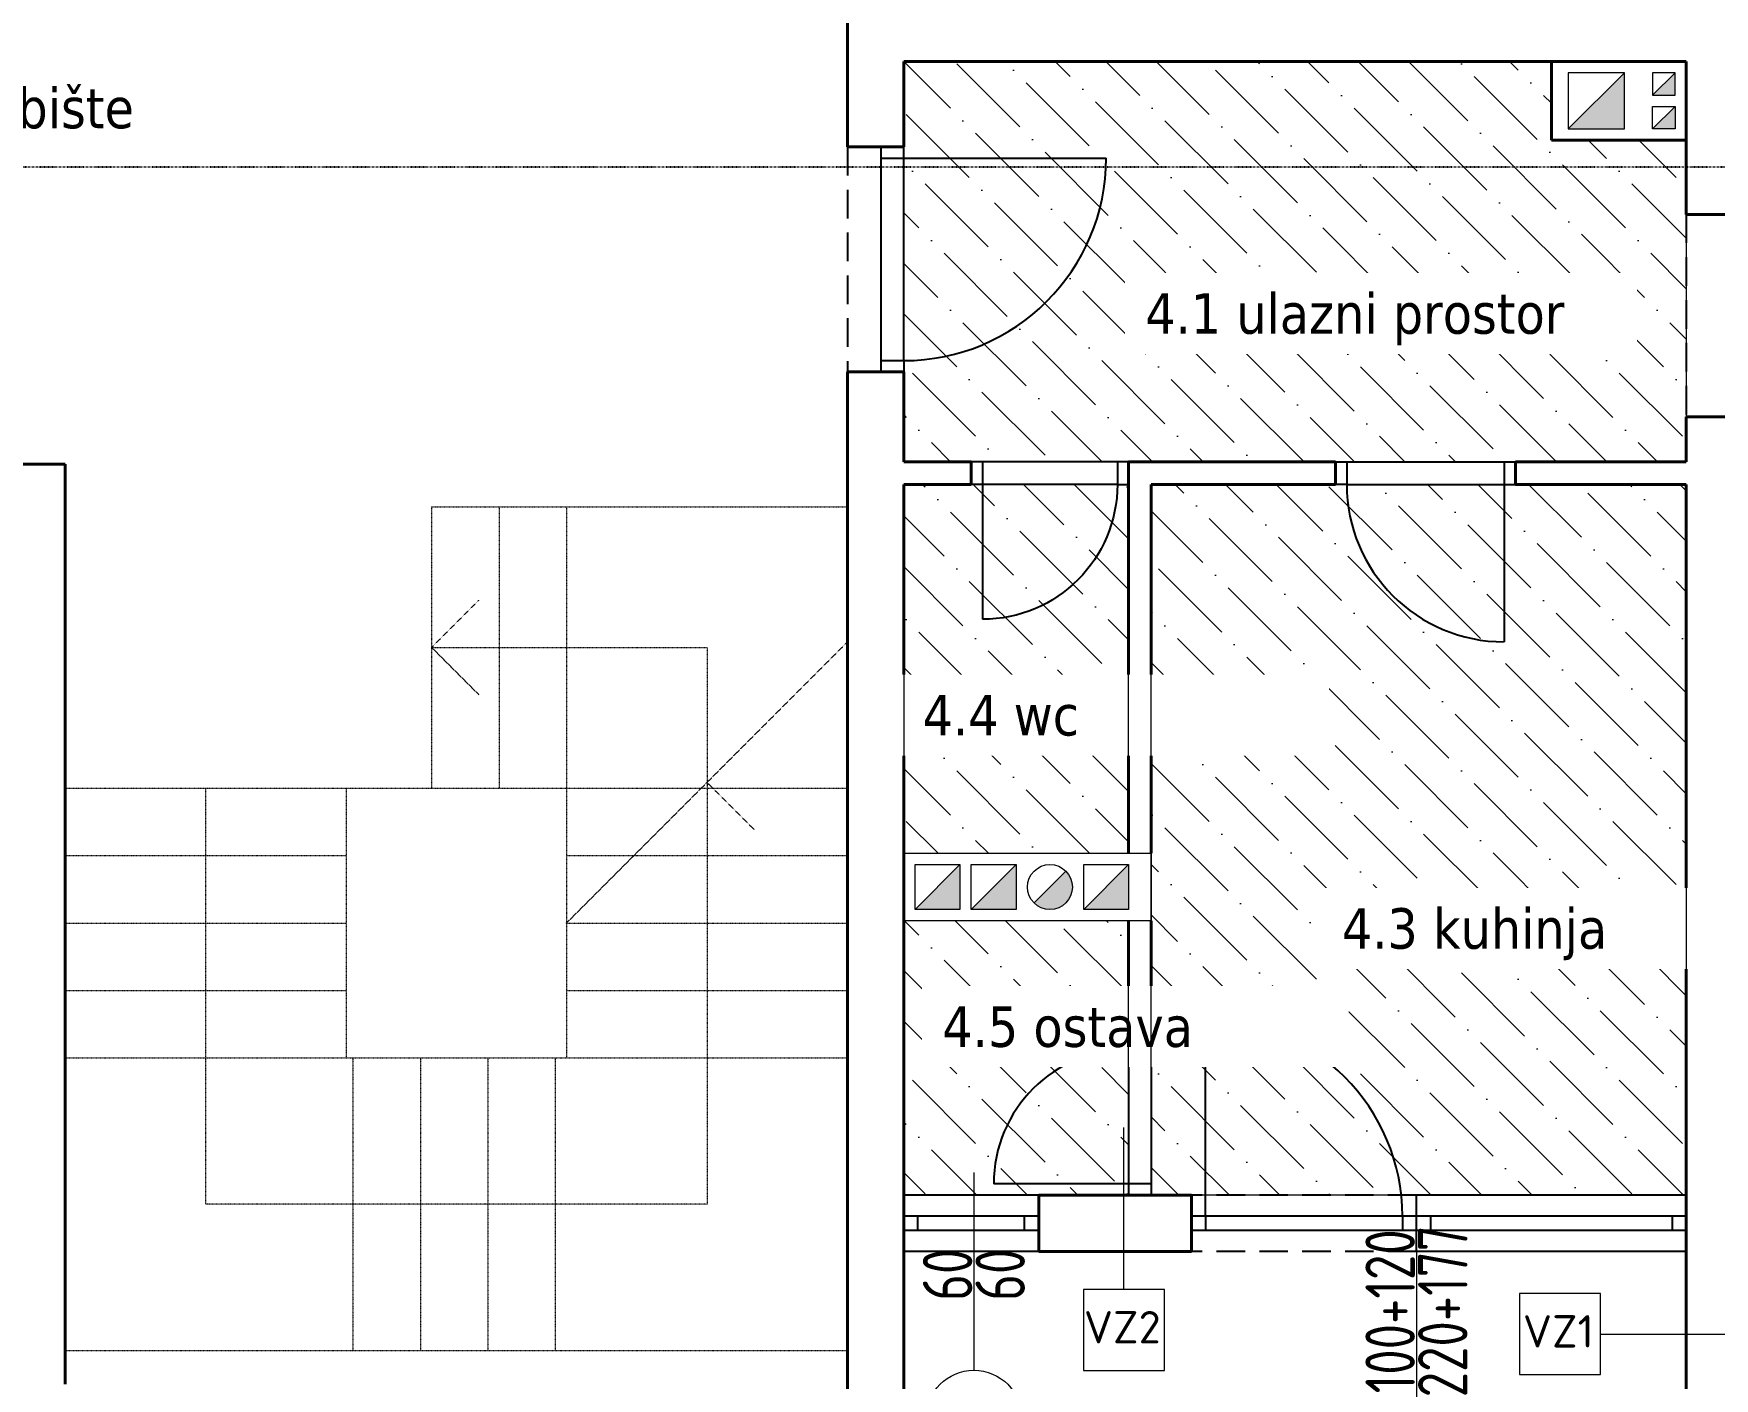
# Model space of a CAD drawing. Header units: millimetres. Extents: x 195897 to 285417, y -229751 to -116129.
# Drawn here: x 227971 to 228719, y -223196 to -222599 of the extents above; entities that cross this region are included whole.
import ezdxf
from ezdxf.enums import TextEntityAlignment as Align

# ---------------------------------------------------------------- set-up
doc = ezdxf.new("R2010")
doc.units = ezdxf.units.MM
doc.header["$PDMODE"] = 2
for name, pattern in [('ACAD_ISO03W100', [30, 12, -18]), ('HIDDEN', [0.375, 0.25, -0.125]), ('HIDDENX2', [19.05, 12.7, -6.35])]:
    doc.linetypes.add(name, pattern=pattern)
doc.layers.get('0').update_dxf_attribs({"lineweight": 0})
doc.layers.get('Defpoints').update_dxf_attribs({"color": 250, "lineweight": 0})
for name, color, linetype, lineweight in [('05-podgled-tanko', 144, 'HIDDEN', 0), ('06-hatch_grijano', 30, 'Continuous', 0), ('07-kote', 70, 'Continuous', 9), ('09-oznaka stavke', 1, 'Continuous', 0), ('5-TX', 113, 'Continuous', 5), ('TP_01 - 0.50', 1, 'Continuous', 40), ('TP_07 - 0.20', 255, 'Continuous', 20)]:
    doc.layers.add(name, color=color, linetype=linetype, lineweight=lineweight)
for name, color, linetype in [('TP_Hatch', 252, 'Continuous'), ('TP_Hidden', 8, 'HIDDENX2'), ('TP_Otvori', 8, 'Continuous'), ('TP_Otvori.block', 8, 'Continuous'), ('zidovi', 1, 'Continuous')]:
    doc.layers.add(name, color=color, linetype=linetype)
doc.styles.add('isocpeur', font='isocpeur.ttf')
doc.styles.add('OPIS', font='hrcom.shx', dxfattribs={"width": 0.8, "height": 20})
doc.styles.add('tahoma10', font='tahoma.ttf', dxfattribs={"height": 2})
doc.dimstyles.new('ISO-25', dxfattribs={"dimtxt": 20, "dimasz": 10, "dimexe": 10, "dimexo": 10, "dimgap": 4, "dimtad": 1, "dimdec": 0, "dimtxsty": 'OPIS', "dimblk": 'ARCHTICK', "dimcen": 10, "dimdle": 10, "dimadec": 0, "dimazin": 0, "dimtfac": 1, "dimtdec": 0, "dimtix": 1, "dimtmove": 0, "dimatfit": 3, "dimldrblk": 'ARCHTICK', "dimfxl": 10, "dimfxlon": 1, "dimarcsym": 0})

# ---------------------------------------------------------------- blocks, each defined once
blk = doc.blocks.new('*U656')
at = {"layer": 'TP_Otvori'}
for p, q in [((5, 0), (5, 90)), ((5, 0), (0, 0)), ((95, 0), (5, 0)), ((5, -10), (5, 0)), ((95, -10), (95, 0)), ((95, 0), (100, 0)), ((100, -10), (0, -10))]:
    blk.add_line(p, q, dxfattribs=at)
blk.add_arc((5, 0), 90, 0.00001, 90.00001, dxfattribs=at)
blk = doc.blocks.new('*U666')
at = {"layer": 'TP_01 - 0.50'}
for p, q in [((0, 0), (0, -30)), ((72, 0), (72, -30))]:
    blk.add_line(p, q, dxfattribs=at)
at = {"layer": 'TP_Otvori'}
for p, q in [((0, 0), (72, 0)), ((0, -11.25), (72, -11.25)), ((7.5, -11.25), (7.5, -18.75)), ((64.5, -11.25), (64.5, -18.75)), ((0, -18.75), (72, -18.75)), ((0, -30), (72, -30))]:
    blk.add_line(p, q, dxfattribs=at)
blk = doc.blocks.new('*U655')
at = {"layer": 'TP_Otvori'}
for p, q in [((5, 0), (5, 70)), ((5, 0), (0, 0)), ((75, 0), (5, 0)), ((5, -10), (5, 0)), ((75, -10), (75, 0)), ((75, 0), (80, 0)), ((80, -10), (0, -10))]:
    blk.add_line(p, q, dxfattribs=at)
blk.add_arc((5, 0), 70, 0.00001, 90.00001, dxfattribs=at)
blk = doc.blocks.new('*U658')
at = {"layer": 'TP_Otvori'}
for p, q in [((5, 0), (5, 60)), ((5, 0), (0, 0)), ((65, 0), (5, 0)), ((5, -10), (5, 0)), ((65, -10), (65, 0)), ((65, 0), (70, 0)), ((70, -10), (0, -10))]:
    blk.add_line(p, q, dxfattribs=at)
blk.add_arc((5, 0), 60, 0.00001, 90.00001, dxfattribs=at)
blk = doc.blocks.new('_ArchTick')
at = {"color": 0, "linetype": 'ByBlock', "lineweight": 0, "const_width": 0.15}
blk.add_lwpolyline([(-0.5, -0.5), (0.5, 0.5)], dxfattribs=at)
blk = doc.blocks.new('*D1505')
at = {"layer": '07-kote', "color": 0, "linetype": 'ByBlock', "lineweight": -2, "ltscale": 5, "transparency": 16777216}
for p, q in [((229716.17, -223194.17), (229716.17, -223303.17)), ((229706.17, -223204.17), (229726.17, -223204.17)), ((229706.17, -223293.17), (229726.17, -223293.17))]:
    blk.add_line(p, q, dxfattribs=at)
at = {"layer": 'Defpoints', "color": 0, "linetype": 'ByBlock', "ltscale": 5, "transparency": 16777216}
for p in [(229104.44, -223204.17), (227612.44, -223293.17), (229716.17, -223293.17)]:
    blk.add_point(p, dxfattribs=at)
at = {"layer": '07-kote', "color": 0, "linetype": 'ByBlock', "lineweight": -2, "ltscale": 5, "transparency": 16777216, "xscale": 10, "yscale": 10, "zscale": 10}
for p, rotation in [((229716.17, -223204.17), 90), ((229716.17, -223293.17), 270)]:
    blk.add_blockref('_ArchTick', p, dxfattribs=dict(at, rotation=rotation))
at = {"layer": '07-kote', "color": 0, "linetype": 'ByBlock', "ltscale": 5, "transparency": 16777216, "insert": (229702.17, -223248.67), "char_height": 20, "attachment_point": 5, "rotation": 90, "style": 'OPIS'}
blk.add_mtext('89', dxfattribs=at)
blk = doc.blocks.new('*U1877')
at = {"ltscale": 0.1}
blk.add_line((-0.125, 0.375), (-0.625, 0.375), dxfattribs=at)
blk.add_lwpolyline([(0.125, 0.5), (0.125, 0.25), (-0.125, 0.25), (-0.125, 0.5)], close=True, dxfattribs=at)
at = {"style": 'isocpeur'}
blk.add_attdef('sl', text='', height=0.1, dxfattribs=at).set_placement((0.005, 0.3336), align=Align.CENTER)
blk = doc.blocks.new('*U511')
at = {"ltscale": 0.1}
blk.add_line((0, 0.5), (0, 1), dxfattribs=at)
blk.add_lwpolyline([(0.125, 0.25), (-0.125, 0.25), (-0.125, 0.5), (0.125, 0.5)], close=True, dxfattribs=at)
at = {"style": 'isocpeur'}
blk.add_attdef('sl', text='', height=0.1, dxfattribs=at).set_placement((0.005, 0.3336), align=Align.CENTER)
blk = doc.blocks.new('*U1895')
blk.add_lwpolyline([(0, 31.05), (0, -59.18)])
blk.add_circle((0, -81.02), 21.84)
at = {"style": 'isocpeur', "width": 0.75}
for tag, p in [('SIR', (-12, -15.62)), ('VIS', (12, -15.62))]:
    blk.add_attdef(tag, text='', height=15, rotation=90, dxfattribs=at).set_placement(p, align=Align.MIDDLE)
blk.add_attdef('BR', text='', height=20, dxfattribs=at).set_placement((0, -81.02), align=Align.MIDDLE_CENTER)

msp = doc.modelspace()

# ---------------------------------------------------------------- hatches: boundary and pattern name
at = {"layer": '06-hatch_grijano'}
h = msp.add_hatch(dxfattribs=at)
h.set_pattern_fill('ANSI36', color=256, scale=5, angle=270, style=0)
h.paths.add_polyline_path([(228358.44, -222611.03), (228646.44, -222611.03), (228646.44, -222646.03), (228706.44, -222646.03), (228706.44, -222789.03), (228358.44, -222789.03)])
h.paths.add_polyline_path([(228460.82, -222742.48), (228660.48, -222742.48), (228660.48, -222703.6), (228460.82, -222703.6)], flags=24)
h = msp.add_hatch(dxfattribs=at)
h.set_pattern_fill('ANSI36', color=256, scale=5, angle=270, style=0)
h.paths.add_polyline_path([(228358.44, -222963.03), (228458.44, -222963.03), (228458.44, -222799.03), (228358.44, -222799.03)])
h.paths.add_polyline_path([(228361.82, -222920.28), (228442.88, -222920.28), (228442.88, -222881.4), (228361.82, -222881.4)], flags=24)
h = msp.add_hatch(dxfattribs=at)
h.set_pattern_fill('ANSI36', color=256, scale=5, angle=270, style=0)
h.paths.add_polyline_path([(228468.44, -222799.03), (228706.44, -222799.03), (228706.44, -223115.03), (228468.44, -223115.03)])
h.paths.add_polyline_path([(228548.29, -223015.87), (228678.93, -223015.87), (228678.93, -222976.98), (228548.29, -222976.98)], flags=24)
h = msp.add_hatch(dxfattribs=at)
h.set_pattern_fill('ANSI36', color=256, scale=5, angle=270, style=0)
h.paths.add_polyline_path([(228358.44, -223115.03), (228458.44, -223115.03), (228458.44, -222993.03), (228358.44, -222993.03)])
at = {"layer": 'TP_07 - 0.20'}
h = msp.add_hatch(color=256, dxfattribs=at)
h.dxf.hatch_style = 1
h.paths.add_polyline_path([(228653.94, -222641.03), (228678.94, -222641.03), (228678.94, -222616.03)])
h = msp.add_hatch(color=256, dxfattribs=at)
h.dxf.hatch_style = 1
h.paths.add_polyline_path([(228701.44, -222616.03), (228691.44, -222626.03), (228701.44, -222626.03)])
h.paths.add_polyline_path([(228691.44, -222641.03), (228701.44, -222641.03), (228701.44, -222631.03)])
at = {"layer": 'TP_Hatch'}
h = msp.add_hatch(color=256, dxfattribs=at)
h.dxf.hatch_style = 1
h.paths.add_polyline_path([(228383.44, -222988.03), (228383.44, -222968.03), (228363.44, -222988.03)])
h = msp.add_hatch(color=256, dxfattribs=at)
h.dxf.hatch_style = 1
h.paths.add_polyline_path([(228408.44, -222988.03), (228408.44, -222968.03), (228388.44, -222988.03)])
h = msp.add_hatch(color=256, dxfattribs=at)
h.dxf.hatch_style = 1
edge = h.paths.add_edge_path()
edge.add_arc((228423.44, -222978.03), 10, 225, 270)
edge.add_arc((228423.44, -222978.03), 10, 270, 360)
edge.add_arc((228423.44, -222978.03), 10, 0, 45)
edge.add_line((228430.51, -222970.96), (228416.37, -222985.1))
h = msp.add_hatch(color=256, dxfattribs=at)
h.dxf.hatch_style = 1
h.paths.add_polyline_path([(228458.44, -222988.03), (228458.44, -222968.03), (228438.44, -222988.03)])

# ---------------------------------------------------------------- linework, layer by layer
at = {"layer": '05-podgled-tanko'}
for p, q in [((228148.44, -222809.03), (228333.44, -222809.03)), ((228148.44, -222809.03), (228148.44, -222934.03)), ((228178.44, -222809.03), (228178.44, -222934.03)), ((228208.44, -222809.03), (228208.44, -223054.03)), ((228148.44, -222871.53), (228169.44, -222850.54)), ((228148.44, -222871.53), (228270.94, -222871.53)), ((228148.44, -222871.53), (228169.44, -222892.53)), ((228208.44, -222994.03), (228333.44, -222869.03)), ((228270.94, -222871.53), (228270.94, -223119.03)), ((227985.44, -222934.03), (228110.44, -222934.03)), ((228047.94, -222934.03), (228047.94, -223119.03)), ((228110.44, -222934.03), (228110.44, -223054.03)), ((228110.44, -222934.03), (228209.44, -222934.03)), ((228208.44, -222934.03), (228333.44, -222934.03)), ((228270.94, -222931.53), (228291.94, -222952.53)), ((227985.44, -222964.03), (228110.44, -222964.03)), ((228208.44, -222964.03), (228333.44, -222964.03)), ((227985.44, -222994.03), (228110.44, -222994.03)), ((228208.44, -222994.03), (228333.44, -222994.03)), ((227985.44, -223024.03), (228110.44, -223024.03)), ((228208.44, -223024.03), (228333.44, -223024.03)), ((227985.44, -223054.03), (228333.44, -223054.03)), ((228113.44, -223054.03), (228113.44, -223184.03)), ((228143.44, -223054.03), (228143.44, -223184.03)), ((228173.44, -223054.03), (228173.44, -223184.03)), ((228203.44, -223054.03), (228203.44, -223184.03)), ((228270.94, -223119.03), (228047.94, -223119.03)), ((227985.44, -223184.03), (228333.44, -223184.03))]:
    msp.add_line(p, q, dxfattribs=at).dxf.unprotected_set("ltscale", 0)
at = {"layer": 'TP_01 - 0.50'}
for p, q in [((228333.44, -222649.03), (228333.44, -222554.03)), ((228358.44, -222611.03), (228706.44, -222611.03)), ((228358.44, -222649.03), (228358.44, -222611.03)), ((228646.44, -222646.03), (228646.44, -222611.03)), ((228706.44, -222679.03), (228706.44, -222611.03)), ((228333.44, -222649.03), (228358.44, -222649.03)), ((228706.44, -222646.03), (228646.44, -222646.03)), ((228706.44, -222679.03), (228731.44, -222679.03)), ((228333.44, -223255.03), (228333.44, -222749.03)), ((228358.44, -222749.03), (228333.44, -222749.03)), ((228358.44, -222789.03), (228358.44, -222749.03)), ((228706.44, -222789.03), (228706.44, -222769.03)), ((228706.44, -222769.03), (228731.44, -222769.03)), ((227985.44, -222790.03), (227722.44, -222790.03)), ((227985.44, -222790.03), (227985.44, -223199.03)), ((228358.44, -222789.03), (228388.44, -222789.03)), ((228388.44, -222799.03), (228388.44, -222789.03)), ((228458.44, -222789.03), (228550.44, -222789.03)), ((228458.44, -222963.03), (228458.44, -222789.03)), ((228550.44, -222799.03), (228550.44, -222789.03)), ((228630.44, -222789.03), (228706.44, -222789.03)), ((228630.44, -222799.03), (228630.44, -222789.03)), ((228358.44, -222799.03), (228388.44, -222799.03)), ((228358.44, -222993.03), (228358.44, -222799.03)), ((228468.44, -222799.03), (228550.44, -222799.03)), ((228468.44, -222963.03), (228468.44, -222799.03)), ((228630.44, -222799.03), (228706.44, -222799.03)), ((228706.44, -223250.03), (228706.44, -222799.03)), ((228358.44, -223115.03), (228358.44, -222993.03)), ((228458.44, -223045.03), (228458.44, -222993.03)), ((228468.44, -223045.03), (228468.44, -222993.03)), ((228468.44, -223045.03), (228458.44, -223045.03)), ((228358.44, -223140.03), (228358.44, -223115.03)), ((228418.44, -223115.03), (228458.44, -223115.03)), ((228418.44, -223140.03), (228418.44, -223115.03)), ((228458.44, -223115.03), (228486.44, -223115.03)), ((228486.44, -223140.03), (228486.44, -223115.03)), ((228358.44, -223255.03), (228358.44, -223140.03)), ((228418.44, -223140.03), (228486.44, -223140.03))]:
    msp.add_line(p, q, dxfattribs=at)
at = {"layer": 'TP_07 - 0.20'}
for p, q in [((228678.94, -222616.03), (228653.94, -222641.03)), ((228701.44, -222616.03), (228691.44, -222626.03)), ((228701.44, -222631.03), (228691.44, -222641.03)), ((228358.44, -222963.03), (228458.44, -222963.03)), ((228458.44, -222963.03), (228468.44, -222963.03)), ((228468.44, -222963.03), (228468.44, -222993.03)), ((228383.44, -222968.03), (228363.44, -222988.03)), ((228408.44, -222968.03), (228388.44, -222988.03)), ((228430.51, -222970.96), (228416.37, -222985.1)), ((228458.44, -222968.03), (228438.44, -222988.03)), ((228458.44, -222993.03), (228358.44, -222993.03)), ((228468.44, -222993.03), (228458.44, -222993.03))]:
    msp.add_line(p, q, dxfattribs=at)
for points in [[(228678.94, -222616.03), (228653.94, -222616.03), (228653.94, -222641.03), (228678.94, -222641.03)], [(228701.44, -222616.03), (228691.44, -222616.03), (228691.44, -222626.03), (228701.44, -222626.03)], [(228701.44, -222641.03), (228691.44, -222641.03), (228691.44, -222631.03), (228701.44, -222631.03)], [(228363.44, -222968.03), (228383.44, -222968.03), (228383.44, -222988.03), (228363.44, -222988.03)], [(228388.44, -222968.03), (228408.44, -222968.03), (228408.44, -222988.03), (228388.44, -222988.03)], [(228438.44, -222968.03), (228458.44, -222968.03), (228458.44, -222988.03), (228438.44, -222988.03)]]:
    msp.add_lwpolyline(points, close=True, dxfattribs=at)
msp.add_circle((228423.44, -222978.03), 10, dxfattribs=at)
at = {"layer": 'TP_Hidden'}
for p, q in [((228333.44, -222649.03), (228333.44, -222749.03)), ((228706.44, -222679.03), (228706.44, -222769.03)), ((228586.44, -223115.03), (228486.44, -223115.03)), ((228586.44, -223140.03), (228486.44, -223140.03))]:
    msp.add_line(p, q, dxfattribs=at)
at = {"layer": 'TP_Otvori'}
for p, q in [((228492.69, -223124.41), (228492.69, -223036.91)), ((228586.44, -223140.03), (228586.44, -223115.03)), ((228706.44, -223115.03), (228586.44, -223115.03)), ((228586.44, -223124.41), (228486.44, -223124.41)), ((228492.69, -223124.41), (228492.69, -223130.66)), ((228580.19, -223124.41), (228580.19, -223130.66)), ((228706.44, -223124.41), (228586.44, -223124.41)), ((228592.69, -223124.41), (228592.69, -223130.66)), ((228700.19, -223124.41), (228700.19, -223130.66)), ((228586.44, -223130.66), (228486.44, -223130.66)), ((228706.44, -223130.66), (228586.44, -223130.66)), ((228706.44, -223140.03), (228586.44, -223140.03))]:
    msp.add_line(p, q, dxfattribs=at)
msp.add_arc((228492.69, -223124.41), 87.5, 0, 90, dxfattribs=at)
at = {"layer": 'zidovi', "linetype": 'ACAD_ISO03W100', "ltscale": 0.02}
msp.add_line((229583.19, -222658.09), (226686.44, -222658.09), dxfattribs=at)

# ---------------------------------------------------------------- block references
at = {"layer": '09-oznaka stavke', "linetype": 'HIDDEN', "ltscale": 50}
ref = msp.add_blockref('*U1895', (228389.61, -223135.16), dxfattribs=dict(at, xscale=0.9750000000000001, yscale=0.9750000000000001, zscale=0.9750000000000001, rotation=0.001792447738893826))
ref.add_attrib('SIR', '60', dxfattribs={"layer": '0', "height": 22, "rotation": 90.00179, "style": 'isocpeur', "width": 0.75}).set_placement((228377.92, -223150.39), align=Align.MIDDLE)
ref.add_attrib('VIS', '60', dxfattribs={"layer": '0', "height": 22, "rotation": 90.00179, "style": 'isocpeur', "width": 0.75}).set_placement((228401.32, -223150.39), align=Align.MIDDLE)
ref.add_attrib('BR', '9', dxfattribs={"layer": '0', "height": 19.5, "rotation": 0.00179, "style": 'isocpeur', "width": 0.75}).set_placement((228389.62, -223214.16), align=Align.MIDDLE_CENTER)
ref = msp.add_blockref('*U1895', (228586.44, -223151.41), dxfattribs=dict(at, xscale=0.9750000000000001, yscale=0.9750000000000001, zscale=0.9750000000000001, rotation=0.001792447738893826))
ref.add_attrib('SIR', '100+120', dxfattribs={"layer": '0', "height": 22, "rotation": 90.00179, "style": 'isocpeur', "width": 0.75}).set_placement((228574.74, -223166.64), align=Align.MIDDLE)
ref.add_attrib('VIS', '220+177', dxfattribs={"layer": '0', "height": 22, "rotation": 90.00179, "style": 'isocpeur', "width": 0.75}).set_placement((228598.14, -223166.64), align=Align.MIDDLE)
at = {"layer": '5-TX'}
ref = msp.add_blockref('*U511', (228456.34, -223228.95), dxfattribs=dict(at, xscale=-144.0000000000024, yscale=144.0000000000024, zscale=144.0000000000024, rotation=0.0001386217754983932))
ref.add_attrib('sl', 'VZ2', dxfattribs={"layer": '0', "height": 14.4, "rotation": 0.00014, "style": 'isocpeur'}).set_placement((228455.62, -223180.91), align=Align.CENTER)
ref = msp.add_blockref('*U1877', (228650.26, -223230.77), dxfattribs=dict(at, xscale=-144.0000000000024, yscale=144.0000000000024, zscale=144.0000000000024, rotation=0.0001386217754983932))
ref.add_attrib('sl', 'VZ1', dxfattribs={"layer": '0', "height": 14.4, "rotation": 0.00014, "style": 'isocpeur'}).set_placement((228649.54, -223182.74), align=Align.CENTER)
at = {"layer": 'TP_Otvori.block'}
for name, p, rotation in [('*U656', (228358.44, -222649.03), 270), ('*U655', (228630.44, -222799.03), 180), ('*U658', (228458.44, -223115.03), 89.99999999999997)]:
    msp.add_blockref(name, p, dxfattribs=dict(at, rotation=rotation))
at = {"layer": 'TP_Otvori.block', "xscale": -1, "rotation": 180}
msp.add_blockref('*U658', (228388.44, -222799.03), dxfattribs=at)
at = {"layer": 'TP_Otvori.block', "xscale": 0.8333333856529689, "yscale": 0.8333333856529689, "zscale": 0.8333333856529689, "rotation": 180}
msp.add_blockref('*U666', (228418.44, -223140.03), dxfattribs=at)

# ---------------------------------------------------------------- texts
at = {"layer": '07-kote', "linetype": 'ByBlock', "ltscale": 5, "char_height": 18, "attachment_point": 1, "style": 'tahoma10', "bg_fill": 2}
for s, insert in [('\\pt90;6. stubište', (227904.38, -222622.74)), ('\\pt90;2.4 kupaonica ', (227796.76, -222829.5))]:
    msp.add_mtext_dynamic_manual_height_columns(s, width=171.7931, gutter_width=10, heights=[2.54], dxfattribs=dict(at, insert=insert))

# ---------------------------------------------------------------- dimensions: what is measured, and where the dimension line sits
at = {"layer": '07-kote', "linetype": 'ByBlock', "ltscale": 5}
dim = msp.add_linear_dim(base=(229716.17, -223293.17), p1=(229104.44, -223204.17), p2=(227612.44, -223293.17), angle=90, dimstyle='ISO-25', override={"dimtmove": 1}, dxfattribs=at)
dim.commit()
dim.dimension.update_dxf_attribs({"geometry": '*D1505', "text_midpoint": (229702.17, -223248.67)})

# ---------------------------------------------------------------- next in the draw order: texts
at = {"layer": '07-kote', "linetype": 'ByBlock', "ltscale": 5, "char_height": 18, "attachment_point": 1, "style": 'tahoma10', "bg_fill": 2}
for s, width, insert in [('\\pt90;4.1 ulazni prostor ', 209.6701, (228465.8, -222714.06)), ('\\pt90;4.4 wc ', 171.7931, (228366.8, -222892.67)), ('\\pt90;4.3 kuhinja ', 171.7931, (228553.27, -222987.44)), ('\\pt90;4.5 ostava ', 171.7931, (228375.57, -223031.1))]:
    msp.add_mtext_dynamic_manual_height_columns(s, width=width, gutter_width=10, heights=[2.54], dxfattribs=dict(at, insert=insert))

# ---------------------------------------------------------------- next in the draw order: linework, layer by layer
at = {"layer": '06-hatch_grijano', "linetype": 'ByBlock', "ltscale": 5}
msp.add_lwpolyline([(228358.44, -222611.03), (228646.44, -222611.03), (228646.44, -222646.03), (228706.44, -222646.03), (228706.44, -222789.03), (228358.44, -222789.03), (228358.44, -222611.03)], dxfattribs=at)
for points in [[(228358.44, -222963.03), (228458.44, -222963.03), (228458.44, -222799.03), (228358.44, -222799.03)], [(228468.44, -222799.03), (228706.44, -222799.03), (228706.44, -223115.03), (228468.44, -223115.03)], [(228358.44, -223115.03), (228458.44, -223115.03), (228458.44, -222993.03), (228358.44, -222993.03)]]:
    msp.add_lwpolyline(points, close=True, dxfattribs=at)

doc.saveas('drawing.dxf')
